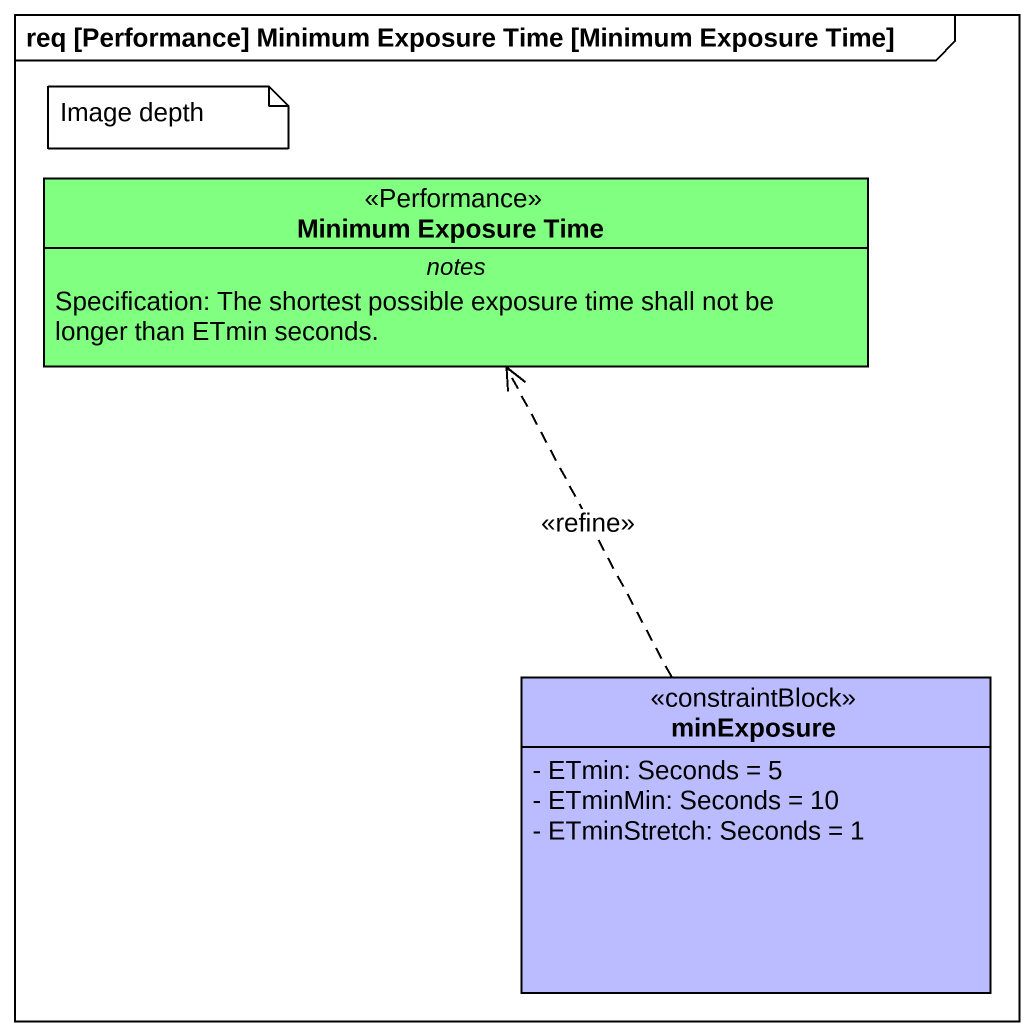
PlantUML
@startuml
mainframe req [Performance] Minimum Exposure Time [Minimum Exposure Time]
hide circle
hide empty members
skinparam classAttributeIconSize 0
class "Minimum Exposure Time" as Minimum_Exposure_Time <<Performance>> #80FF80 {
  -- notes --
  Specification: The shortest possible exposure time shall not be longer than ETmin seconds.
}
class minExposure <<constraintBlock>> #BBBBFF {
  - ETmin: Seconds = 5
  - ETminMin: Seconds = 10
  - ETminStretch: Seconds = 1
}
minExposure .up.> Minimum_Exposure_Time : <<refine>>
note as N1
  Image depth
end note
@enduml
